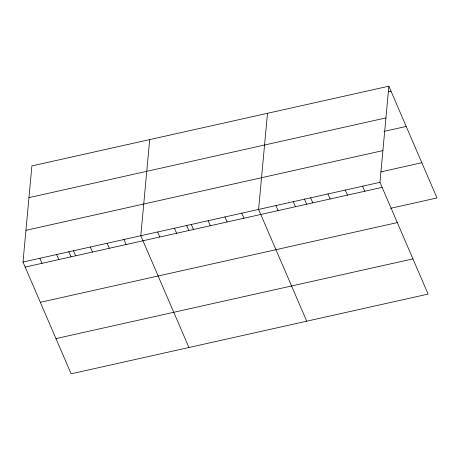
<?xml version="1.0" encoding="UTF-8"?>
<svg xmlns="http://www.w3.org/2000/svg" width="460" height="460" viewBox="0 0 460 460"><rect width="100%" height="100%" fill="white"/><g stroke="black" fill="none" stroke-linecap="round" stroke-linejoin="round"><path stroke-width="0.69" d="M388.867 86.192L379.971 182.333L428.105 294.095L71.133 373.808L23 262.045L31.895 165.905L388.867 86.192L437 197.955L390.534 208.328M149.695 139.599L140.8 235.744L188.933 347.507M267.496 113.292L258.601 209.438L306.734 321.201M388.263 91.839L391.034 91.224M28.963 197.633L385.934 117.915M384.008 131.399L406.203 126.442M25.938 230.322L382.904 150.604M380.914 171.867L421.831 162.731M23 262.045L379.971 182.333M25.168 267.076L382.139 187.364M40.336 302.3L397.308 222.588M55.965 338.589L412.936 258.877M362.629 186.208L364.797 191.239M345.293 190.078L347.461 195.109M327.957 193.947L330.119 198.979M310.615 197.823L312.783 202.854M304.393 198.967L306.642 204.183M293.279 201.693L295.447 206.724M275.937 205.562L278.104 210.594M241.77 213.193L243.938 218.224M224.946 216.953L227.108 221.984M208.115 220.708L210.283 225.739M191.285 224.468L193.453 229.5M186.593 225.273L188.841 230.489M174.455 228.223L176.623 233.26M157.63 231.984L159.798 237.015M123.97 239.499L126.138 244.53M107.145 243.259L109.307 248.291M90.315 247.014L92.483 252.045M73.485 250.775L75.653 255.806M68.793 251.574L71.041 256.795M56.655 254.529L58.822 259.561M39.83 258.29L41.998 263.321"/></g></svg>
